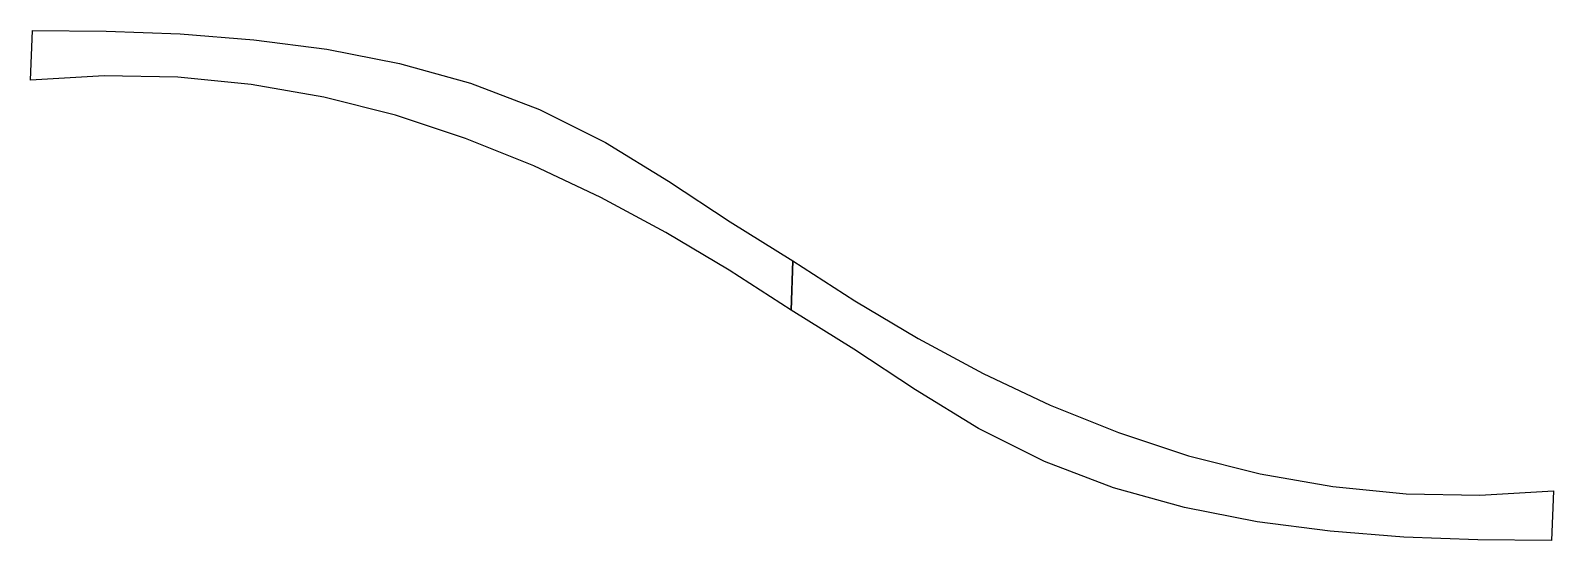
# Model space of a CAD drawing. Extents: x 1 to 558, y 1 to 188.
import ezdxf

# ---------------------------------------------------------------- set-up
doc = ezdxf.new("R2010")
doc.units = 0
doc.layers.add('Layer_1', color=7, linetype='CONTINUOUS')

msp = doc.modelspace()

# ---------------------------------------------------------------- linework, layer by layer
at = {"layer": 'Layer_1', "color": 7}
msp.add_lwpolyline([(1.730111, 187.62594), (28.740637, 187.423404), (55.730868, 186.351616), (82.660493, 184.208973), (109.449504, 180.731665), (135.963935, 175.583109), (161.990421, 168.367822), (187.215284, 158.728694), (211.335933, 146.587003), (234.361709, 132.465597), (256.893947, 117.56465), (279.879848, 103.382141), (279.153612, 85.226153), (256.500442, 99.897545), (233.316964, 113.711978), (209.547306, 126.487412), (185.151784, 138.029882), (160.129151, 148.13244), (134.50568, 156.594852), (108.351941, 163.233434), (81.776063, 167.901602), (54.9194, 170.505777), (27.94339, 171.016603), (1.003872, 169.469949)], close=True, dxfattribs=at)
msp.add_lwpolyline([(557.303332, 0.982497), (530.292815, 1.18489), (503.302566, 2.25667), (476.372951, 4.399322), (449.583933, 7.87661), (423.069508, 13.025177), (397.04301, 20.240467), (371.818151, 29.879597), (347.697527, 42.021292), (324.671729, 56.142697), (302.139499, 71.043647), (279.153612, 85.226153), (279.879848, 103.382141), (302.533004, 88.710749), (325.716494, 74.896325), (349.48616, 62.120891), (373.881659, 50.578421), (398.904295, 40.475866), (424.527763, 32.013454), (450.681508, 25.374872), (477.257388, 20.706707), (504.11404, 18.102535), (531.090059, 17.591709), (558.029568, 19.138365), (557.303332, 0.982355)], dxfattribs=at)

doc.saveas('drawing.dxf')
